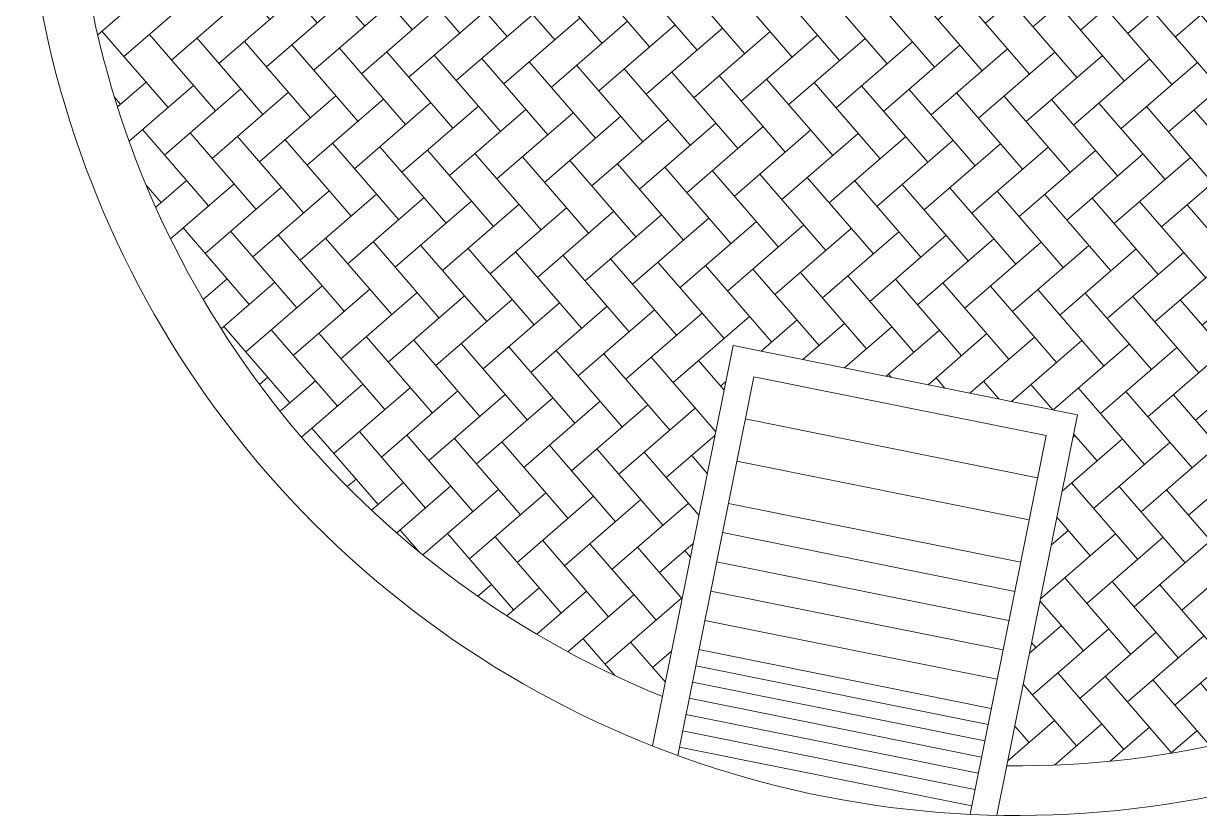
# Model space of a CAD drawing. Header units: metres. Extents: x 12093 to 20303, y 514 to 1412.
# Drawn here: x 19828.254 to 19831.804, y 700.588 to 702.977 of the extents above; entities that cross this region are included whole.
import ezdxf

# ---------------------------------------------------------------- set-up
doc = ezdxf.new("R2010")
doc.units = ezdxf.units.M
doc.linetypes.add('ACAD_ISO04W100', pattern=[30, 24, -3, 0, -3])
for name, color, linetype, lineweight in [('corte vias', 21, 'ACAD_ISO04W100', 50), ('MANZANAS-ORIGINALES', 147, 'Continuous', 9), ('text.-piso', 35, 'Continuous', 5)]:
    doc.layers.add(name, color=color, linetype=linetype, lineweight=lineweight)

msp = doc.modelspace()

# ---------------------------------------------------------------- hatches: boundary and pattern name
at = {"layer": 'text.-piso', "ltscale": 5}
h = msp.add_hatch(dxfattribs=at)
h.set_pattern_fill('AR-HBONE', color=256, scale=0.001, angle=85.8762252, style=0)
h.paths.add_polyline_path([(19830.6958, 704.6105), (19828.6416, 705.0476), (19828.4891, 704.2891), (19829.5457, 704.078), (19829.3342, 703.019), (19828.4311, 703.1994, 0.268319), (19830.1833, 700.9468), (19830.3962, 702.006), (19831.4354, 701.7971), (19831.2225, 700.7379, 0.263759), (19833.684, 702.0968), (19832.7683, 702.2982), (19833.0004, 703.353), (19834.0678, 703.1182), (19834.2172, 703.8612), (19832.163, 704.2983), (19832.2014, 704.4893), (19830.7354, 704.8077)])

# ---------------------------------------------------------------- linework, layer by layer
at = {"layer": 'corte vias', "lineweight": 20}
for p, q in [((19830.1532, 700.7974), (19830.3962, 702.006)), ((19830.3962, 702.006), (19831.4354, 701.7971)), ((19831.4354, 701.7971), (19831.1924, 700.5885))]:
    msp.add_line(p, q, dxfattribs=at)
at = {"layer": 'MANZANAS-ORIGINALES'}
for p, q in [((19830.2291, 700.7686), (19830.4589, 701.9118)), ((19830.4589, 701.9118), (19831.3412, 701.7345)), ((19830.4332, 701.7844), (19831.3156, 701.607)), ((19831.1114, 700.5913), (19831.3412, 701.7345)), ((19830.4076, 701.6569), (19831.29, 701.4796)), ((19830.382, 701.5295), (19831.2644, 701.3521)), ((19830.3643, 701.4413), (19831.2466, 701.2639)), ((19830.3465, 701.353), (19831.2289, 701.1756)), ((19830.3288, 701.2648), (19831.2111, 701.0874)), ((19830.3111, 701.1765), (19831.1934, 700.9992)), ((19830.2933, 701.0883), (19831.1757, 700.9109)), ((19830.2835, 701.0393), (19831.1658, 700.8619)), ((19830.2736, 700.9903), (19831.156, 700.8129)), ((19830.2638, 700.9413), (19831.1461, 700.7639)), ((19830.2539, 700.8922), (19831.1362, 700.7149)), ((19830.244, 700.8432), (19831.1264, 700.6658)), ((19830.2342, 700.7942), (19831.1165, 700.6168))]:
    msp.add_line(p, q, dxfattribs=at)
for radius, start, end in [(3.0004, 167.3449, 348.6309), (2.8504, 187.8386, 247.9177), (2.8504, 269.3496, 328.4526)]:
    msp.add_arc((19831.2548, 703.5881), radius, start, end, dxfattribs=at)

doc.saveas('drawing.dxf')
